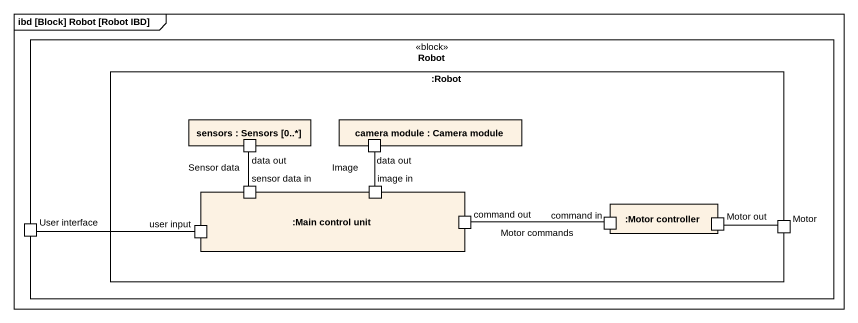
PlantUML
@startuml
mainframe ibd [Block] Robot [Robot IBD]
rectangle Robot <<block>> {
  rectangle ":Robot" as Robot_2 {
    rectangle "sensors : Sensors [0..*]" as sensors {
      port "data out" as data_out
    }
    rectangle "camera module : Camera module" as camera_module {
      port "data out" as data_out_2
    }
    rectangle ":Main control unit" as Main_control_unit {
      port "sensor data in" as sensor_data_in
      port "image in" as image_in
      port "user input" as user_input
      port "command out" as command_out
    }
    rectangle ":Motor controller" as Motor_controller {
      port "command in" as command_in
      port "Motor out" as Motor_out
    }
    port Motor
  }
  port "User interface" as User_interface
}
data_out -- sensor_data_in : Sensor data
image_in -up- data_out_2 : Image
User_interface -right- user_input
command_out -right- command_in : Motor commands
Motor_out -right- Motor
@enduml
